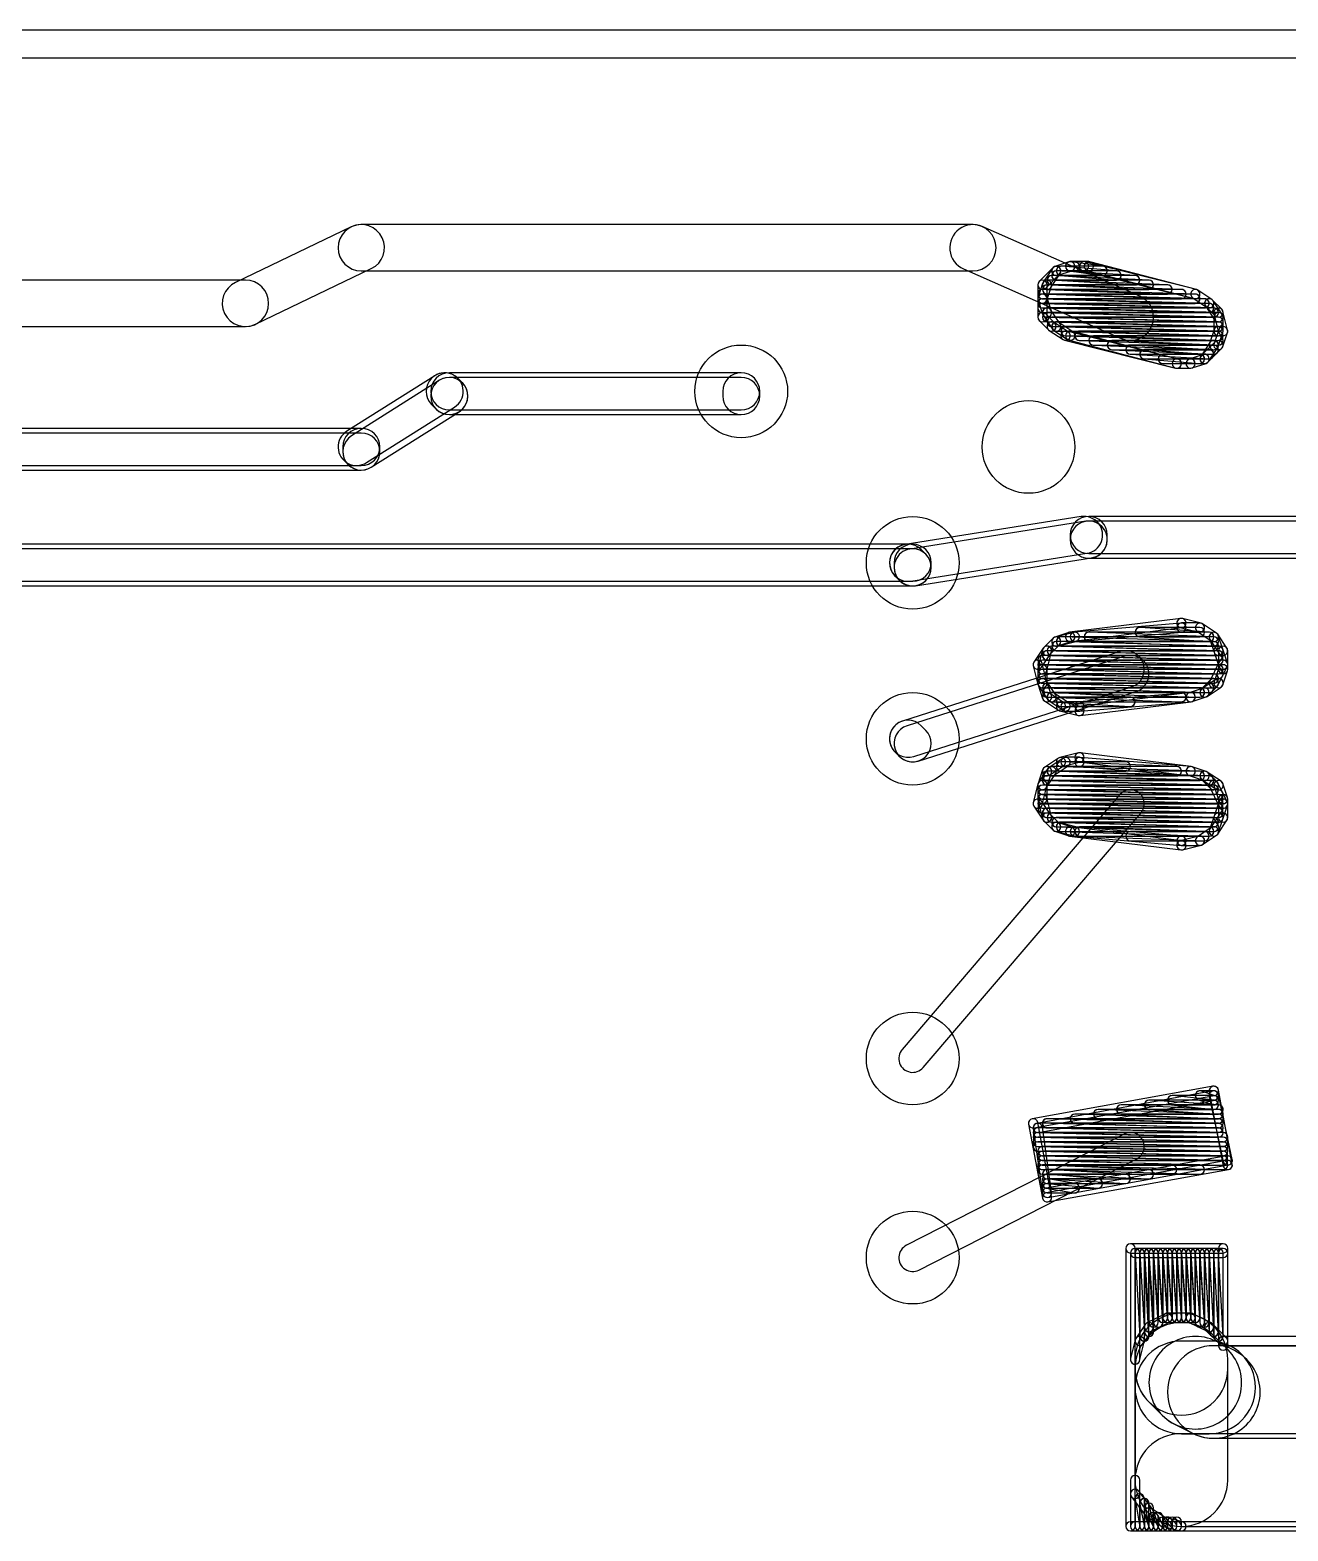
# Model space of a CAD drawing. Extents: x 2.7 to 76.1, y 3.1 to 47.6.
# Drawn here: x 47.87 to 54.76, y 29.2 to 37.43 of the extents above; entities that cross this region are included whole.
import ezdxf

# ---------------------------------------------------------------- set-up
doc = ezdxf.new("R2010")
doc.units = 0

msp = doc.modelspace()

# ---------------------------------------------------------------- linework, layer by layer
for points in [[(64.2874, 37.4301), (24.13, 37.4301, 1), (24.13, 37.27765), (64.2874, 37.27765, 1)], [(49.62743, 36.35079), (48.99243, 36.04599, 1), (49.102365, 35.816955), (49.737365, 36.121755, 1)], [(53.0352, 36.3633), (49.6824, 36.3633, 1), (49.6824, 36.10925), (53.0352, 36.10925, 1)], [(53.95007, 35.97149), (53.08647, 36.35249, 1), (52.983925, 36.120055), (53.847525, 35.739055, 1)], [(53.47442, 36.12725), (53.39822, 36.05105, 1), (53.434175, 36.015095), (53.510375, 36.091295, 1)], [(53.471245, 36.123375), (53.420445, 36.047175, 1), (53.46275, 36.01897), (53.51355, 36.09517, 1)], [(53.560555, 36.158795), (53.484355, 36.133395, 1), (53.50044, 36.08515), (53.57664, 36.11055, 1)], [(53.560555, 36.158795), (53.484355, 36.133395, 1), (53.50044, 36.08515), (53.57664, 36.11055, 1)], [(53.82471, 36.10921), (53.51991, 36.13461, 1), (53.515685, 36.083935), (53.820485, 36.058535, 1)], [(53.5178, 36.08385), (53.7464, 36.08385, 1), (53.7464, 36.1347), (53.5178, 36.1347, 1)], [(53.749995, 36.13444), (53.572195, 36.15984, 1), (53.565, 36.109505), (53.7428, 36.084105, 1)], [(53.5686, 36.10925), (53.594, 36.10925, 1), (53.594, 36.1601), (53.5686, 36.1601, 1)], [(53.6448, 36.1601), (53.5686, 36.1601, 1), (53.5686, 36.10925), (53.6448, 36.10925, 1)], [(53.6702, 36.1601), (53.5686, 36.1601, 1), (53.5686, 36.10925), (53.6702, 36.10925, 1)], [(54.260565, 36.00694), (53.650965, 36.15934, 1), (53.63863, 36.110005), (54.24823, 35.957605, 1)], [(54.260815, 36.006875), (53.676615, 36.159275, 1), (53.66378, 36.11007), (54.24798, 35.95767, 1)], [(49.0474, 36.0585), (46.99, 36.0585, 1), (46.99, 35.80445), (49.0474, 35.80445, 1)], [(53.417475, 36.041115), (53.392075, 35.964915, 1), (53.44032, 35.94883), (53.46572, 36.02503, 1)], [(53.390775, 36.033075), (53.390775, 35.956875, 1), (53.441625, 35.956875), (53.441625, 36.033075, 1)], [(54.102975, 36.03308), (53.442575, 36.05848, 1), (53.44062, 36.007665), (54.10102, 35.982265, 1)], [(53.4416, 36.00765), (54.0004, 36.00765, 1), (54.0004, 36.0585), (53.4416, 36.0585, 1)], [(54.001605, 36.05847), (53.468205, 36.08387, 1), (53.46579, 36.033075), (53.99919, 36.007675, 1)], [(53.467, 36.03305), (53.9242, 36.03305, 1), (53.9242, 36.0839), (53.467, 36.0839, 1)], [(53.92569, 36.083855), (53.49389, 36.109255, 1), (53.490905, 36.05849), (53.922705, 36.03309, 1)], [(53.4924, 36.05845), (53.8226, 36.05845, 1), (53.8226, 36.1093), (53.4924, 36.1093, 1)], [(53.392075, 35.94883), (53.417475, 35.87263, 1), (53.46572, 35.888715), (53.44032, 35.964915, 1)], [(54.25517, 35.982285), (53.41697, 36.007685, 1), (53.415425, 35.95686), (54.253625, 35.93146, 1)], [(53.4162, 35.95685), (54.1782, 35.95685, 1), (54.1782, 36.0077), (53.4162, 36.0077, 1)], [(53.4162, 35.93145), (54.2544, 35.93145, 1), (54.2544, 35.9823), (53.4162, 35.9823, 1)], [(53.390775, 35.956875), (53.390775, 35.855275, 1), (53.441625, 35.855275), (53.441625, 35.956875, 1)], [(54.305925, 35.956885), (53.416925, 35.982285, 1), (53.41547, 35.93146), (54.30447, 35.90606, 1)], [(53.4416, 35.98225), (54.102, 35.98225, 1), (54.102, 36.0331), (53.4416, 36.0331, 1)], [(54.179075, 36.00768), (53.442475, 36.03308, 1), (53.44072, 35.982265), (54.17732, 35.956865, 1)], [(54.3447, 35.952625), (54.2685, 36.003425, 1), (54.240295, 35.96112), (54.316495, 35.91032, 1)], [(54.3447, 35.952625), (54.2685, 36.003425, 1), (54.240295, 35.96112), (54.316495, 35.91032, 1)], [(54.331305, 35.93149), (53.416905, 35.95689, 1), (53.41549, 35.906055), (54.32989, 35.880655, 1)], [(54.356685, 35.90609), (53.416885, 35.93149, 1), (53.41551, 35.880655), (54.35531, 35.855255, 1)], [(53.4162, 35.90605), (54.3052, 35.90605, 1), (54.3052, 35.9569), (53.4162, 35.9569, 1)], [(53.4162, 35.88065), (54.3306, 35.88065, 1), (54.3306, 35.9315), (53.4162, 35.9315, 1)], [(54.382085, 35.88069), (53.442285, 35.90609, 1), (53.44091, 35.855255), (54.38071, 35.829855, 1)], [(53.4416, 35.85525), (54.356, 35.85525, 1), (54.356, 35.9061), (53.4416, 35.9061, 1)], [(53.420445, 35.86657), (53.471245, 35.79037, 1), (53.51355, 35.818575), (53.46275, 35.894775, 1)], [(54.399375, 35.89865), (54.348575, 35.94945, 1), (54.31262, 35.913495), (54.36342, 35.862695, 1)], [(54.40255, 35.869375), (54.35175, 35.945575, 1), (54.309445, 35.91737), (54.360245, 35.84117, 1)], [(54.431465, 35.78524), (54.406065, 35.88684, 1), (54.35673, 35.874505), (54.38213, 35.772905, 1)], [(53.39822, 35.837295), (53.44902, 35.786495, 1), (53.484975, 35.82245), (53.434175, 35.87325, 1)], [(54.382085, 35.85529), (53.442285, 35.88069, 1), (53.44091, 35.829855), (54.38071, 35.804455, 1)], [(53.4416, 35.82985), (54.3814, 35.82985, 1), (54.3814, 35.8807), (53.4416, 35.8807, 1)], [(54.3814, 35.8807), (53.4416, 35.8807, 1), (53.4416, 35.82985), (54.3814, 35.82985, 1)], [(53.4416, 35.82985), (54.3814, 35.82985, 1), (54.3814, 35.8807), (53.4416, 35.8807, 1)], [(54.382105, 35.82989), (53.467705, 35.85529, 1), (53.46629, 35.804455), (54.38069, 35.779055, 1)], [(53.467, 35.80445), (54.3814, 35.80445, 1), (54.3814, 35.8553), (53.467, 35.8553, 1)], [(53.452895, 35.78332), (53.529095, 35.73252, 1), (53.5573, 35.774825), (53.4811, 35.825625, 1)], [(53.4924, 35.77905), (54.3814, 35.77905, 1), (54.3814, 35.8299), (53.4924, 35.8299, 1)], [(54.382125, 35.804485), (53.493125, 35.829885, 1), (53.49167, 35.77906), (54.38067, 35.75366, 1)], [(53.478295, 35.78332), (53.554495, 35.73252, 1), (53.5827, 35.774825), (53.5065, 35.825625, 1)], [(54.38217, 35.779085), (53.54397, 35.804485, 1), (53.542425, 35.75366), (54.380625, 35.72826, 1)], [(53.5432, 35.75365), (54.3814, 35.75365, 1), (54.3814, 35.8045), (53.5432, 35.8045, 1)], [(54.38012, 35.69483), (54.40552, 35.77103, 1), (54.357275, 35.787115), (54.331875, 35.710915, 1)], [(54.40552, 35.69483), (54.43092, 35.77103, 1), (54.382675, 35.787115), (54.357275, 35.710915, 1)], [(54.406825, 35.779075), (54.406825, 35.855275, 1), (54.355975, 35.855275), (54.355975, 35.779075, 1)], [(53.53703, 35.729005), (54.14663, 35.576605, 1), (54.158965, 35.62594), (53.549365, 35.77834, 1)], [(53.56218, 35.72907), (54.14638, 35.57667, 1), (54.159215, 35.625875), (53.575015, 35.778275, 1)], [(54.382245, 35.753685), (53.620245, 35.779085, 1), (53.61855, 35.72826), (54.38055, 35.70286, 1)], [(53.6194, 35.72825), (54.3814, 35.72825, 1), (54.3814, 35.7791), (53.6194, 35.7791, 1)], [(54.356975, 35.72828), (53.696575, 35.75368, 1), (53.69462, 35.702865), (54.35502, 35.677465, 1)], [(53.6956, 35.70285), (54.3814, 35.70285, 1), (54.3814, 35.7537), (53.6956, 35.7537, 1)], [(54.35715, 35.70287), (53.79835, 35.72827, 1), (53.796045, 35.677475), (54.354845, 35.652075, 1)], [(53.7972, 35.67745), (54.356, 35.67745, 1), (54.356, 35.7283), (53.7972, 35.7283, 1)], [(54.323175, 35.608695), (54.399375, 35.684895, 1), (54.36342, 35.72085), (54.28722, 35.64465, 1)], [(54.32635, 35.61257), (54.37715, 35.68877, 1), (54.334845, 35.716975), (54.284045, 35.640775, 1)], [(54.33209, 35.677455), (53.90029, 35.702855, 1), (53.897305, 35.65209), (54.329105, 35.62669, 1)], [(53.8988, 35.65205), (54.356, 35.65205, 1), (54.356, 35.7029), (53.8988, 35.7029, 1)], [(54.28191, 35.65201), (53.97711, 35.67741, 1), (53.972885, 35.626735), (54.277685, 35.601335, 1)], [(53.975, 35.62665), (54.3306, 35.62665, 1), (54.3306, 35.6775), (53.975, 35.6775, 1)], [(54.0766, 35.60125), (54.2798, 35.60125, 1), (54.2798, 35.6521), (54.0766, 35.6521, 1)], [(54.23704, 35.57715), (54.31324, 35.60255, 1), (54.297155, 35.650795), (54.220955, 35.625395, 1)], [(54.23704, 35.57715), (54.31324, 35.60255, 1), (54.297155, 35.650795), (54.220955, 35.625395, 1)], [(54.1528, 35.57585), (54.229, 35.57585, 1), (54.229, 35.6267), (54.1528, 35.6267, 1)], [(54.1528, 35.57585), (54.229, 35.57585, 1), (54.229, 35.6267), (54.1528, 35.6267, 1)], [(50.08533, 35.534795), (49.60273, 35.229995, 1), (49.711265, 35.05815), (50.193865, 35.36295, 1)], [(49.736665, 35.03275), (50.219265, 35.33755, 1), (50.11073, 35.509395), (49.62813, 35.204595, 1)], [(50.236855, 35.49533), (50.211455, 35.52073, 1), (50.06774, 35.377015), (50.09314, 35.351615, 1)], [(51.7652, 35.5505), (50.165, 35.5505, 1), (50.165, 35.34725), (51.7652, 35.34725, 1)], [(50.165, 35.32185), (51.7652, 35.32185, 1), (51.7652, 35.5251), (50.165, 35.5251, 1)], [(51.866825, 35.423475), (51.866825, 35.448875, 1), (51.663575, 35.448875), (51.663575, 35.423475, 1)], [(49.6824, 35.2457), (46.99, 35.2457, 1), (46.99, 35.04245), (49.6824, 35.04245, 1)], [(49.784025, 35.118675), (49.784025, 35.144075, 1), (49.580775, 35.144075), (49.580775, 35.118675, 1)], [(46.99, 35.01705), (49.6824, 35.01705, 1), (49.6824, 35.2203), (46.99, 35.2203, 1)], [(53.62895, 34.761855), (52.66375, 34.609455, 1), (52.695445, 34.40869), (53.660645, 34.56109, 1)], [(52.720845, 34.38329), (53.686045, 34.53569, 1), (53.65435, 34.736455), (52.68915, 34.584055, 1)], [(59.69, 34.7631), (53.6702, 34.7631, 1), (53.6702, 34.55985), (59.69, 34.55985, 1)], [(53.568575, 34.661475), (53.568575, 34.636075, 1), (53.771825, 34.636075), (53.771825, 34.661475, 1)], [(53.6702, 34.53445), (59.69, 34.53445, 1), (59.69, 34.7377), (53.6702, 34.7377, 1)], [(52.705, 34.6107), (47.4726, 34.6107, 1), (47.4726, 34.40745), (52.705, 34.40745, 1)], [(47.4726, 34.38205), (52.705, 34.38205, 1), (52.705, 34.5853), (47.4726, 34.5853, 1)], [(52.60774, 34.437215), (52.63314, 34.411815, 1), (52.776855, 34.55553), (52.751455, 34.58093, 1)], [(52.806625, 34.483675), (52.806625, 34.509075, 1), (52.603375, 34.509075), (52.603375, 34.483675, 1)], [(54.175045, 34.2041), (53.565445, 34.1279, 1), (53.57175, 34.077445), (54.18135, 34.153645, 1)], [(54.175995, 34.1788), (53.591795, 34.128, 1), (53.5962, 34.077345), (54.1804, 34.128145, 1)], [(54.33229, 34.12804), (53.95129, 34.15344, 1), (53.947905, 34.102705), (54.328905, 34.077305, 1)], [(53.9496, 34.10265), (54.2798, 34.10265, 1), (54.2798, 34.1535), (53.9496, 34.1535, 1)], [(54.285965, 34.17814), (54.184365, 34.20354, 1), (54.17203, 34.154205), (54.27363, 34.128805, 1)], [(54.2798, 34.1789), (54.1782, 34.1789, 1), (54.1782, 34.12805), (54.2798, 34.12805, 1)], [(54.3701, 34.123825), (54.2939, 34.174625, 1), (54.265695, 34.13232), (54.341895, 34.08152, 1)], [(54.3701, 34.123825), (54.2939, 34.174625, 1), (54.265695, 34.13232), (54.341895, 34.08152, 1)], [(53.47442, 34.09525), (53.42362, 34.04445, 1), (53.459575, 34.008495), (53.510375, 34.059295, 1)], [(53.47442, 34.09525), (53.42362, 34.04445, 1), (53.459575, 34.008495), (53.510375, 34.059295, 1)], [(53.560555, 34.126795), (53.484355, 34.101395, 1), (53.50044, 34.05315), (53.57664, 34.07855, 1)], [(53.58783, 34.12734), (53.48623, 34.10194, 1), (53.498565, 34.052605), (53.600165, 34.078005, 1)], [(53.4924, 34.02645), (54.356, 34.02645, 1), (54.356, 34.0773), (53.4924, 34.0773, 1)], [(54.382125, 34.051885), (53.493125, 34.077285, 1), (53.49167, 34.02646), (54.38067, 34.00106, 1)], [(54.35677, 34.077285), (53.51857, 34.102685, 1), (53.517025, 34.05186), (54.355225, 34.02646, 1)], [(53.5178, 34.05185), (54.356, 34.05185, 1), (54.356, 34.1027), (53.5178, 34.1027, 1)], [(54.35694, 34.10268), (53.67114, 34.12808, 1), (53.669255, 34.077265), (54.355055, 34.051865, 1)], [(53.6702, 34.07725), (54.3306, 34.07725, 1), (54.3306, 34.1281), (53.6702, 34.1281, 1)], [(54.40552, 34.034515), (54.38012, 34.110715, 1), (54.331875, 34.09463), (54.357275, 34.01843, 1)], [(54.42795, 34.040575), (54.37715, 34.116775, 1), (54.334845, 34.08857), (54.385645, 34.01237, 1)], [(53.8425, 34.021685), (52.6487, 33.640685, 1), (52.710495, 33.44706), (53.904295, 33.82806, 1)], [(52.735895, 33.42166), (53.929695, 33.80266, 1), (53.8679, 33.996285), (52.6741, 33.615285, 1)], [(53.420445, 34.040575), (53.369645, 33.964375, 1), (53.41195, 33.93617), (53.46275, 34.01237, 1)], [(53.41693, 34.03264), (53.39153, 33.93104, 1), (53.440865, 33.918705), (53.466265, 34.020305, 1)], [(54.40745, 33.97569), (53.41685, 34.00109, 1), (53.415545, 33.950255), (54.406145, 33.924855, 1)], [(53.4162, 33.95025), (54.3814, 33.95025, 1), (54.3814, 34.0011), (53.4162, 34.0011, 1)], [(54.3814, 34.0011), (53.4162, 34.0011, 1), (53.4162, 33.95025), (54.3814, 33.95025, 1)], [(53.4162, 33.95025), (54.3814, 33.95025, 1), (54.3814, 34.0011), (53.4162, 34.0011, 1)], [(54.382085, 34.00109), (53.442285, 34.02649, 1), (53.44091, 33.975655), (54.38071, 33.950255, 1)], [(53.4416, 33.97565), (54.3814, 33.97565, 1), (54.3814, 34.0265), (53.4416, 34.0265, 1)], [(54.382105, 34.02649), (53.467705, 34.05189, 1), (53.46629, 34.001055), (54.38069, 33.975655, 1)], [(53.467, 34.00105), (54.3814, 34.00105, 1), (54.3814, 34.0519), (53.467, 34.0519, 1)], [(54.43092, 33.958315), (54.40552, 34.034515, 1), (54.357275, 34.01843), (54.382675, 33.94223, 1)], [(54.432225, 33.924875), (54.432225, 34.026475, 1), (54.381375, 34.026475), (54.381375, 33.924875, 1)], [(53.36613, 33.944105), (53.39153, 33.842505, 1), (53.440865, 33.85484), (53.415465, 33.95644, 1)], [(54.382065, 33.95029), (53.416865, 33.97569, 1), (53.41553, 33.924855), (54.38073, 33.899455, 1)], [(54.382065, 33.92489), (53.416865, 33.95029, 1), (53.41553, 33.899455), (54.38073, 33.874055, 1)], [(54.356685, 33.89949), (53.416885, 33.92489, 1), (53.41551, 33.874055), (54.35531, 33.848655, 1)], [(53.4162, 33.92485), (54.4068, 33.92485, 1), (54.4068, 33.9757), (53.4162, 33.9757, 1)], [(53.4162, 33.89945), (54.3814, 33.89945, 1), (54.3814, 33.9503), (53.4162, 33.9503, 1)], [(53.390775, 33.924875), (53.390775, 33.848675, 1), (53.441625, 33.848675), (53.441625, 33.924875, 1)], [(53.4162, 33.87405), (54.3814, 33.87405, 1), (54.3814, 33.9249), (53.4162, 33.9249, 1)], [(54.37874, 33.8373), (54.42954, 33.9389, 1), (54.384055, 33.961645), (54.333255, 33.860045, 1)], [(54.40552, 33.84063), (54.43092, 33.91683, 1), (54.382675, 33.932915), (54.357275, 33.856715, 1)], [(54.331305, 33.84869), (53.416905, 33.87409, 1), (53.41549, 33.823255), (54.32989, 33.797855, 1)], [(53.392075, 33.84063), (53.417475, 33.76443, 1), (53.46572, 33.780515), (53.44032, 33.856715, 1)], [(54.356685, 33.87409), (53.416885, 33.89949, 1), (53.41551, 33.848655), (54.35531, 33.823255, 1)], [(53.4162, 33.84865), (54.356, 33.84865, 1), (54.356, 33.8995), (53.4162, 33.8995, 1)], [(53.4162, 33.82325), (54.356, 33.82325, 1), (54.356, 33.8741), (53.4162, 33.8741, 1)], [(53.395045, 33.83457), (53.445845, 33.75837, 1), (53.48815, 33.786575), (53.43735, 33.862775, 1)], [(54.28057, 33.823285), (53.44237, 33.848685, 1), (53.440825, 33.79786), (54.279025, 33.77246, 1)], [(53.4416, 33.79785), (54.3306, 33.79785, 1), (54.3306, 33.8487), (53.4416, 33.8487, 1)], [(54.323175, 33.779895), (54.373975, 33.830695, 1), (54.33802, 33.86665), (54.28722, 33.81585, 1)], [(54.3193, 33.77672), (54.3955, 33.82752, 1), (54.367295, 33.869825), (54.291095, 33.819025, 1)], [(53.4416, 33.77245), (54.2798, 33.77245, 1), (54.2798, 33.8233), (53.4416, 33.8233, 1)], [(54.179075, 33.79788), (53.442475, 33.82328, 1), (53.44072, 33.772465), (54.17732, 33.747065, 1)], [(53.427495, 33.75132), (53.503695, 33.70052, 1), (53.5319, 33.742825), (53.4557, 33.793625, 1)], [(53.90029, 33.772455), (53.46849, 33.797855, 1), (53.465505, 33.74709), (53.897305, 33.72169, 1)], [(53.467, 33.74705), (54.1782, 33.74705, 1), (54.1782, 33.7979), (53.467, 33.7979, 1)], [(53.452895, 33.75132), (53.529095, 33.70052, 1), (53.5573, 33.742825), (53.4811, 33.793625, 1)], [(53.51163, 33.697005), (53.61323, 33.671605, 1), (53.625565, 33.72094), (53.523965, 33.74634, 1)], [(53.5178, 33.72165), (53.8988, 33.72165, 1), (53.8988, 33.7725), (53.5178, 33.7725, 1)], [(53.5432, 33.69625), (53.6194, 33.69625, 1), (53.6194, 33.7471), (53.5432, 33.7471, 1)], [(53.62151, 33.696335), (54.23111, 33.747135, 1), (54.226885, 33.79781), (53.617285, 33.74701, 1)], [(53.62255, 33.671045), (54.23215, 33.747245, 1), (54.225845, 33.7977), (53.616245, 33.7215, 1)], [(54.23704, 33.74835), (54.31324, 33.77375, 1), (54.297155, 33.821995), (54.220955, 33.796595, 1)], [(54.23704, 33.74835), (54.31324, 33.77375, 1), (54.297155, 33.821995), (54.220955, 33.796595, 1)], [(52.60774, 33.472015), (52.63314, 33.446615, 1), (52.776855, 33.59033), (52.751455, 33.61573, 1)], [(53.503695, 33.438025), (53.427495, 33.387225, 1), (53.4557, 33.34492), (53.5319, 33.39572, 1)], [(53.529095, 33.438025), (53.452895, 33.387225, 1), (53.4811, 33.34492), (53.5573, 33.39572, 1)], [(53.61323, 33.46694), (53.51163, 33.44154, 1), (53.523965, 33.392205), (53.625565, 33.417605, 1)], [(53.5178, 33.36605), (53.8734, 33.36605, 1), (53.8734, 33.4169), (53.5178, 33.4169, 1)], [(54.153815, 33.391475), (53.518815, 33.416875, 1), (53.51678, 33.36607), (54.15178, 33.34067, 1)], [(53.6194, 33.4423), (53.5432, 33.4423, 1), (53.5432, 33.39145), (53.6194, 33.39145, 1)], [(54.23111, 33.39141), (53.62151, 33.44221, 1), (53.617285, 33.391535), (54.226885, 33.340735, 1)], [(54.23215, 33.3913), (53.62255, 33.4675, 1), (53.616245, 33.417045), (54.225845, 33.340845, 1)], [(53.417475, 33.374115), (53.392075, 33.297915, 1), (53.44032, 33.28183), (53.46572, 33.35803, 1)], [(53.445845, 33.380175), (53.395045, 33.303975, 1), (53.43735, 33.27577), (53.48815, 33.35197, 1)], [(54.356705, 33.31529), (53.442305, 33.34069, 1), (53.44089, 33.289855), (54.35529, 33.264455, 1)], [(53.4416, 33.31525), (54.2798, 33.31525, 1), (54.2798, 33.3661), (53.4416, 33.3661, 1)], [(54.331325, 33.340685), (53.442325, 33.366085, 1), (53.44087, 33.31526), (54.32987, 33.28986, 1)], [(53.4416, 33.28985), (54.3306, 33.28985, 1), (54.3306, 33.3407), (53.4416, 33.3407, 1)], [(54.28059, 33.366085), (53.46779, 33.391485, 1), (53.466205, 33.34066), (54.279005, 33.31526, 1)], [(53.467, 33.34065), (54.1528, 33.34065, 1), (54.1528, 33.3915), (53.467, 33.3915, 1)], [(54.31324, 33.364795), (54.23704, 33.390195, 1), (54.220955, 33.34195), (54.297155, 33.31655, 1)], [(54.31324, 33.364795), (54.23704, 33.390195, 1), (54.220955, 33.34195), (54.297155, 33.31655, 1)], [(54.373975, 33.30785), (54.323175, 33.35865, 1), (54.28722, 33.322695), (54.33802, 33.271895, 1)], [(54.3955, 33.311025), (54.3193, 33.361825, 1), (54.291095, 33.31952), (54.367295, 33.26872, 1)], [(53.84085, 33.23779), (52.64705, 31.84079, 1), (52.762945, 31.741755), (53.956745, 33.138755, 1)], [(53.39153, 33.29604), (53.36613, 33.19444, 1), (53.415465, 33.182105), (53.440865, 33.283705, 1)], [(54.356685, 33.28989), (53.416885, 33.31529, 1), (53.41551, 33.264455), (54.35531, 33.239055, 1)], [(54.382065, 33.26449), (53.416865, 33.28989, 1), (53.41553, 33.239055), (54.38073, 33.213655, 1)], [(54.382065, 33.23909), (53.416865, 33.26449, 1), (53.41553, 33.213655), (54.38073, 33.188255, 1)], [(53.4162, 33.26445), (54.356, 33.26445, 1), (54.356, 33.3153), (53.4162, 33.3153, 1)], [(53.390775, 33.289875), (53.390775, 33.213675, 1), (53.441625, 33.213675), (53.441625, 33.289875, 1)], [(53.4162, 33.23905), (54.356, 33.23905, 1), (54.356, 33.2899), (53.4162, 33.2899, 1)], [(53.4162, 33.21365), (54.3814, 33.21365, 1), (54.3814, 33.2645), (53.4162, 33.2645, 1)], [(54.3814, 33.2645), (53.4162, 33.2645, 1), (53.4162, 33.21365), (54.3814, 33.21365, 1)], [(53.4162, 33.21365), (54.3814, 33.21365, 1), (54.3814, 33.2645), (53.4162, 33.2645, 1)], [(54.42954, 33.199645), (54.37874, 33.301245, 1), (54.333255, 33.2785), (54.384055, 33.1769, 1)], [(54.43092, 33.221715), (54.40552, 33.297915, 1), (54.357275, 33.28183), (54.382675, 33.20563, 1)], [(53.369645, 33.17417), (53.420445, 33.09797, 1), (53.46275, 33.126175), (53.41195, 33.202375, 1)], [(54.382065, 33.21369), (53.416865, 33.23909, 1), (53.41553, 33.188255), (54.38073, 33.162855, 1)], [(53.39153, 33.207505), (53.41693, 33.105905, 1), (53.466265, 33.11824), (53.440865, 33.21984, 1)], [(54.382065, 33.18829), (53.416865, 33.21369, 1), (53.41553, 33.162855), (54.38073, 33.137455, 1)], [(54.382065, 33.16289), (53.416865, 33.18829, 1), (53.41553, 33.137455), (54.38073, 33.112055, 1)], [(53.4162, 33.18825), (54.3814, 33.18825, 1), (54.3814, 33.2391), (53.4162, 33.2391, 1)], [(53.4162, 33.16285), (54.3814, 33.16285, 1), (54.3814, 33.2137), (53.4162, 33.2137, 1)], [(53.4162, 33.13745), (54.3814, 33.13745, 1), (54.3814, 33.1883), (53.4162, 33.1883, 1)], [(54.40552, 33.10403), (54.43092, 33.18023, 1), (54.382675, 33.196315), (54.357275, 33.120115, 1)], [(54.432225, 33.112075), (54.432225, 33.213675, 1), (54.381375, 33.213675), (54.381375, 33.112075, 1)], [(54.382085, 33.13749), (53.442285, 33.16289, 1), (53.44091, 33.112055), (54.38071, 33.086655, 1)], [(53.42362, 33.094095), (53.47442, 33.043295, 1), (53.510375, 33.07925), (53.459575, 33.13005, 1)], [(53.42362, 33.094095), (53.47442, 33.043295, 1), (53.510375, 33.07925), (53.459575, 33.13005, 1)], [(53.4416, 33.11205), (54.3814, 33.11205, 1), (54.3814, 33.1629), (53.4416, 33.1629, 1)], [(53.467, 33.08665), (54.3814, 33.08665, 1), (54.3814, 33.1375), (53.467, 33.1375, 1)], [(54.356725, 33.112085), (53.467725, 33.137485, 1), (53.46627, 33.08666), (54.35527, 33.06126, 1)], [(53.484355, 33.03715), (53.560555, 33.01175, 1), (53.57664, 33.059995), (53.50044, 33.085395, 1)], [(53.48623, 33.036605), (53.58783, 33.011205, 1), (53.600165, 33.06054), (53.498565, 33.08594, 1)], [(54.356745, 33.086685), (53.493145, 33.112085, 1), (53.49165, 33.06126), (54.35525, 33.03586, 1)], [(53.4924, 33.06125), (54.356, 33.06125, 1), (54.356, 33.1121), (53.4924, 33.1121, 1)], [(54.33139, 33.061285), (53.51859, 33.086685, 1), (53.517005, 33.03586), (54.329805, 33.01046, 1)], [(53.5178, 33.03585), (54.356, 33.03585, 1), (54.356, 33.0867), (53.5178, 33.0867, 1)], [(54.38012, 33.02783), (54.40552, 33.10403, 1), (54.357275, 33.120115), (54.331875, 33.043915, 1)], [(54.37715, 33.02177), (54.42795, 33.09797, 1), (54.385645, 33.126175), (54.334845, 33.049975, 1)], [(53.565445, 33.010645), (54.175045, 32.934445, 1), (54.18135, 32.9849), (53.57175, 33.0611, 1)], [(53.591795, 33.010545), (54.175995, 32.959745, 1), (54.1804, 33.0104), (53.5962, 33.0612, 1)], [(54.30614, 33.03588), (53.62034, 33.06128, 1), (53.618455, 33.010465), (54.304255, 32.985065, 1)], [(53.6194, 33.01045), (54.3306, 33.01045, 1), (54.3306, 33.0613), (53.6194, 33.0613, 1)], [(53.8988, 32.98505), (54.3052, 32.98505, 1), (54.3052, 33.0359), (53.8988, 33.0359, 1)], [(54.184365, 32.935005), (54.285965, 32.960405, 1), (54.27363, 33.00974), (54.17203, 32.98434, 1)], [(54.1782, 32.95965), (54.2798, 32.95965, 1), (54.2798, 33.0105), (54.1782, 33.0105, 1)], [(54.2939, 32.96392), (54.3701, 33.01472, 1), (54.341895, 33.057025), (54.265695, 33.006225, 1)], [(54.2939, 32.96392), (54.3701, 33.01472, 1), (54.341895, 33.057025), (54.265695, 33.006225, 1)], [(54.351505, 31.6385), (53.360905, 31.4607, 1), (53.36989, 31.410645), (54.36049, 31.588445, 1)], [(54.35139, 31.613075), (53.38619, 31.435275, 1), (53.395405, 31.38527), (54.360605, 31.56307, 1)], [(54.36404, 31.586795), (54.28784, 31.612195, 1), (54.271755, 31.56395), (54.347955, 31.53855, 1)], [(54.2798, 31.56265), (54.356, 31.56265, 1), (54.356, 31.6135), (54.2798, 31.6135, 1)], [(54.45706, 31.2378), (54.38086, 31.5934, 1), (54.331135, 31.582745), (54.407335, 31.227145, 1)], [(54.457185, 31.21176), (54.380985, 31.61816, 1), (54.33101, 31.608785), (54.40721, 31.202385, 1)], [(54.382605, 31.51187), (53.849205, 31.53727, 1), (53.84679, 31.486475), (54.38019, 31.461075, 1)], [(53.848, 31.48645), (54.3814, 31.48645, 1), (54.3814, 31.5373), (53.848, 31.5373, 1)], [(54.38309, 31.53724), (54.00209, 31.56264, 1), (53.998705, 31.511905), (54.379705, 31.486505, 1)], [(54.0004, 31.51185), (54.356, 31.51185, 1), (54.356, 31.5627), (54.0004, 31.5627, 1)], [(54.1274, 31.53725), (54.356, 31.53725, 1), (54.356, 31.5881), (54.1274, 31.5881, 1)], [(54.358805, 31.56254), (54.130205, 31.58794, 1), (54.12459, 31.537405), (54.35319, 31.512005, 1)], [(53.34041, 31.430985), (53.41661, 31.024585, 1), (53.466585, 31.03396), (53.390385, 31.44036, 1)], [(54.382085, 31.43569), (53.442285, 31.46109, 1), (53.44091, 31.410255), (54.38071, 31.384855, 1)], [(53.4416, 31.41025), (54.3814, 31.41025, 1), (54.3814, 31.4611), (53.4416, 31.4611, 1)], [(54.382215, 31.461085), (53.594815, 31.486485, 1), (53.59318, 31.43566), (54.38058, 31.41026, 1)], [(53.594, 31.43565), (54.3814, 31.43565, 1), (54.3814, 31.4865), (53.594, 31.4865, 1)], [(54.382375, 31.48648), (53.721975, 31.51188, 1), (53.72002, 31.461065), (54.38042, 31.435665, 1)], [(53.721, 31.46105), (54.3814, 31.46105, 1), (54.3814, 31.5119), (53.721, 31.5119, 1)], [(53.86413, 31.37656), (52.67033, 30.76696, 1), (52.739665, 30.631185), (53.933465, 31.240785, 1)], [(54.38205, 31.41029), (53.39145, 31.43569, 1), (53.390145, 31.384855), (54.380745, 31.359455, 1)], [(54.407435, 31.38489), (53.391435, 31.41029, 1), (53.39016, 31.359455), (54.40616, 31.334055, 1)], [(54.407435, 31.35949), (53.391435, 31.38489, 1), (53.39016, 31.334055), (54.40616, 31.308655, 1)], [(54.407435, 31.33409), (53.391435, 31.35949, 1), (53.39016, 31.308655), (54.40616, 31.283255, 1)], [(53.36563, 31.406675), (53.41643, 31.051075, 1), (53.466765, 31.05827), (53.415965, 31.41387, 1)], [(53.3908, 31.38485), (54.3814, 31.38485, 1), (54.3814, 31.4357), (53.3908, 31.4357, 1)], [(53.3908, 31.35945), (54.3814, 31.35945, 1), (54.3814, 31.4103), (53.3908, 31.4103, 1)], [(53.3908, 31.33405), (54.4068, 31.33405, 1), (54.4068, 31.3849), (53.3908, 31.3849, 1)], [(53.3908, 31.30865), (54.4068, 31.30865, 1), (54.4068, 31.3595), (53.3908, 31.3595, 1)], [(54.407435, 31.30869), (53.391435, 31.33409, 1), (53.39016, 31.283255), (54.40616, 31.257855, 1)], [(53.3908, 31.28325), (54.4068, 31.28325, 1), (54.4068, 31.3341), (53.3908, 31.3341, 1)], [(54.40745, 31.28329), (53.41685, 31.30869, 1), (53.415545, 31.257855), (54.406145, 31.232455, 1)], [(54.40745, 31.25789), (53.41685, 31.28329, 1), (53.415545, 31.232455), (54.406145, 31.207055, 1)], [(53.4162, 31.25785), (54.4068, 31.25785, 1), (54.4068, 31.3087), (53.4162, 31.3087, 1)], [(53.4162, 31.23245), (54.4068, 31.23245, 1), (54.4068, 31.2833), (53.4162, 31.2833, 1)], [(54.0015, 31.181675), (53.4173, 31.207075, 1), (53.415095, 31.15627), (53.999295, 31.13087, 1)], [(54.40745, 31.23249), (53.41685, 31.25789, 1), (53.415545, 31.207055), (54.406145, 31.181655, 1)], [(54.280545, 31.207085), (53.416945, 31.232485, 1), (53.41545, 31.18166), (54.27905, 31.15626, 1)], [(53.4162, 31.20705), (54.4068, 31.20705, 1), (54.4068, 31.2579), (53.4162, 31.2579, 1)], [(53.4162, 31.18165), (54.4068, 31.18165, 1), (54.4068, 31.2325), (53.4162, 31.2325, 1)], [(53.4162, 31.15625), (54.1274, 31.15625, 1), (54.1274, 31.2071), (53.4162, 31.2071, 1)], [(54.1274, 31.2071), (53.4162, 31.2071, 1), (53.4162, 31.15625), (54.1274, 31.15625, 1)], [(53.4162, 31.15625), (54.2798, 31.15625, 1), (54.2798, 31.2071), (53.4162, 31.2071, 1)], [(53.44609, 31.029645), (54.43669, 31.207445, 1), (54.427705, 31.2575), (53.437105, 31.0797, 1)], [(53.44609, 31.004245), (54.43669, 31.182045, 1), (54.427705, 31.2321), (53.437105, 31.0543, 1)], [(53.87489, 31.156255), (53.44309, 31.181655, 1), (53.440105, 31.13089), (53.871905, 31.10549, 1)], [(53.7233, 31.130795), (53.4439, 31.156195, 1), (53.439295, 31.10555), (53.718695, 31.08015, 1)], [(53.598175, 31.10515), (53.445775, 31.13055, 1), (53.43742, 31.080395), (53.58982, 31.054995, 1)], [(53.4416, 31.13085), (54.0004, 31.13085, 1), (54.0004, 31.1817), (53.4416, 31.1817, 1)], [(53.4416, 31.10545), (53.8734, 31.10545, 1), (53.8734, 31.1563), (53.4416, 31.1563, 1)], [(53.4416, 31.08005), (53.721, 31.08005, 1), (53.721, 31.1309), (53.4416, 31.1309, 1)], [(53.4416, 31.05465), (53.594, 31.05465, 1), (53.594, 31.1055), (53.4416, 31.1055, 1)], [(54.4068, 30.7753), (53.8988, 30.7753, 1), (53.8988, 30.72445), (54.4068, 30.72445, 1)], [(53.873375, 30.749875), (53.873375, 29.225875, 1), (53.924225, 29.225875), (53.924225, 30.749875, 1)], [(54.4068, 30.7499), (53.9242, 30.7499, 1), (53.9242, 30.69905), (54.4068, 30.69905, 1)], [(53.898775, 30.724475), (53.898775, 30.140275, 1), (53.949625, 30.140275), (53.949625, 30.724475, 1)], [(53.92421, 30.72306), (53.94961, 30.26586, 1), (54.000385, 30.268685), (53.974985, 30.725885, 1)], [(53.975025, 30.241875), (53.975025, 30.724475, 1), (53.924175, 30.724475), (53.924175, 30.241875, 1)], [(53.949615, 30.72298), (53.975015, 30.29118, 1), (54.02578, 30.294165), (54.00038, 30.725965, 1)], [(54.000425, 30.267275), (54.000425, 30.724475, 1), (53.949575, 30.724475), (53.949575, 30.267275, 1)], [(53.97503, 30.72278), (54.00043, 30.34178, 1), (54.051165, 30.345165), (54.025765, 30.726165, 1)], [(54.025825, 30.292675), (54.025825, 30.724475, 1), (53.974975, 30.724475), (53.974975, 30.292675, 1)], [(53.974975, 30.724475), (53.974975, 30.318075, 1), (54.025825, 30.318075), (54.025825, 30.724475, 1)], [(54.025825, 30.318075), (54.025825, 30.724475, 1), (53.974975, 30.724475), (53.974975, 30.318075, 1)], [(54.00043, 30.72278), (54.02583, 30.34178, 1), (54.076565, 30.345165), (54.051165, 30.726165, 1)], [(54.051225, 30.343475), (54.051225, 30.724475, 1), (54.000375, 30.724475), (54.000375, 30.343475, 1)], [(54.025835, 30.72266), (54.051235, 30.36706, 1), (54.10196, 30.370685), (54.07656, 30.726285, 1)], [(54.076625, 30.343475), (54.076625, 30.724475, 1), (54.025775, 30.724475), (54.025775, 30.343475, 1)], [(54.051235, 30.72266), (54.076635, 30.36706, 1), (54.12736, 30.370685), (54.10196, 30.726285, 1)], [(54.102025, 30.368875), (54.102025, 30.724475, 1), (54.051175, 30.724475), (54.051175, 30.368875, 1)], [(54.076635, 30.72266), (54.102035, 30.36706, 1), (54.15276, 30.370685), (54.12736, 30.726285, 1)], [(54.127425, 30.368875), (54.127425, 30.724475, 1), (54.076575, 30.724475), (54.076575, 30.368875, 1)], [(54.102035, 30.72266), (54.127435, 30.36706, 1), (54.17816, 30.370685), (54.15276, 30.726285, 1)], [(54.152825, 30.368875), (54.152825, 30.724475, 1), (54.101975, 30.724475), (54.101975, 30.368875, 1)], [(54.127435, 30.72266), (54.152835, 30.36706, 1), (54.20356, 30.370685), (54.17816, 30.726285, 1)], [(54.178225, 30.368875), (54.178225, 30.724475, 1), (54.127375, 30.724475), (54.127375, 30.368875, 1)], [(54.152835, 30.72266), (54.178235, 30.36706, 1), (54.22896, 30.370685), (54.20356, 30.726285, 1)], [(54.203625, 30.368875), (54.203625, 30.724475, 1), (54.152775, 30.724475), (54.152775, 30.368875, 1)], [(54.178235, 30.72266), (54.203635, 30.36706, 1), (54.25436, 30.370685), (54.22896, 30.726285, 1)], [(54.229025, 30.368875), (54.229025, 30.724475, 1), (54.178175, 30.724475), (54.178175, 30.368875, 1)], [(54.203635, 30.72266), (54.229035, 30.36706, 1), (54.27976, 30.370685), (54.25436, 30.726285, 1)], [(54.254425, 30.368875), (54.254425, 30.724475, 1), (54.203575, 30.724475), (54.203575, 30.368875, 1)], [(54.22903, 30.72278), (54.25443, 30.34178, 1), (54.305165, 30.345165), (54.279765, 30.726165, 1)], [(54.279825, 30.368875), (54.279825, 30.724475, 1), (54.228975, 30.724475), (54.228975, 30.368875, 1)], [(54.25443, 30.72278), (54.27983, 30.34178, 1), (54.330565, 30.345165), (54.305165, 30.726165, 1)], [(54.305225, 30.343475), (54.305225, 30.724475, 1), (54.254375, 30.724475), (54.254375, 30.343475, 1)], [(54.27982, 30.722885), (54.30522, 30.316485, 1), (54.355975, 30.31966), (54.330575, 30.72606, 1)], [(54.330625, 30.343475), (54.330625, 30.724475, 1), (54.279775, 30.724475), (54.279775, 30.343475, 1)], [(54.305215, 30.72298), (54.330615, 30.29118, 1), (54.38138, 30.294165), (54.35598, 30.725965, 1)], [(54.356025, 30.318075), (54.356025, 30.724475, 1), (54.305175, 30.724475), (54.305175, 30.318075, 1)], [(54.33061, 30.72306), (54.35601, 30.26586, 1), (54.406785, 30.268685), (54.381385, 30.725885, 1)], [(54.381425, 30.292675), (54.381425, 30.724475, 1), (54.330575, 30.724475), (54.330575, 30.292675, 1)], [(54.406825, 30.267275), (54.406825, 30.724475, 1), (54.355975, 30.724475), (54.355975, 30.267275, 1)], [(54.432225, 30.241875), (54.432225, 30.749875, 1), (54.381375, 30.749875), (54.381375, 30.241875, 1)], [(54.432225, 30.241875), (54.432225, 30.724475, 1), (54.381375, 30.724475), (54.381375, 30.241875, 1)], [(54.432225, 30.241875), (54.432225, 30.724475, 1), (54.381375, 30.724475), (54.381375, 30.241875, 1)], [(54.432225, 30.089475), (54.432225, 30.140275, 1), (53.924175, 30.140275), (53.924175, 30.089475, 1)], [(53.924175, 30.140275), (53.924175, 29.479875, 1), (54.432225, 29.479875), (54.432225, 30.140275, 1)], [(54.01177, 30.29533), (54.11337, 30.34613, 1), (54.090625, 30.391615), (53.989025, 30.340815, 1)], [(54.102, 30.34345), (54.229, 30.34345, 1), (54.229, 30.3943), (54.102, 30.3943, 1)], [(54.217625, 30.34613), (54.319225, 30.29533, 1), (54.34197, 30.340815), (54.24037, 30.391615, 1)], [(54.43402, 30.192895), (54.35782, 30.269095, 1), (53.998575, 29.90985), (54.074775, 29.83365, 1)], [(53.97075, 30.22777), (54.02155, 30.30397, 1), (53.979245, 30.332175), (53.928445, 30.255975, 1)], [(54.31262, 30.300095), (54.38882, 30.223895, 1), (54.424775, 30.25985), (54.348575, 30.33605, 1)], [(53.948865, 30.134105), (53.974265, 30.235705, 1), (53.92493, 30.24804), (53.89953, 30.14644, 1)], [(54.1782, 29.73385), (54.3306, 29.73385, 1), (54.3306, 30.2419), (54.1782, 30.2419, 1)], [(54.4696, 30.18968), (54.368, 30.24048, 1), (54.140795, 29.786065), (54.242395, 29.735265, 1)], [(56.1848, 30.2165), (54.356, 30.2165, 1), (54.356, 29.70845), (56.1848, 29.70845, 1)], [(54.432225, 30.216475), (54.432225, 30.241875, 1), (54.381375, 30.241875), (54.381375, 30.216475, 1)], [(54.381375, 30.241875), (54.381375, 30.216475, 1), (54.432225, 30.216475), (54.432225, 30.241875, 1)], [(56.4388, 30.2673), (54.4068, 30.2673, 1), (54.4068, 30.21645), (56.4388, 30.21645, 1)], [(54.1782, 29.22585), (56.1848, 29.22585, 1), (56.1848, 29.7339), (54.1782, 29.7339, 1)], [(53.949625, 29.403675), (53.949625, 29.479875, 1), (53.898775, 29.479875), (53.898775, 29.403675, 1)], [(53.898775, 29.479875), (53.898775, 29.225875, 1), (53.949625, 29.225875), (53.949625, 29.479875, 1)], [(54.02074, 29.31733), (53.94454, 29.41893, 1), (53.90386, 29.38842), (53.98006, 29.28682, 1)], [(53.92452, 29.374095), (53.94992, 29.221695, 1), (54.000075, 29.23005), (53.974675, 29.38245, 1)], [(53.975025, 29.225875), (53.975025, 29.378275, 1), (53.924175, 29.378275), (53.924175, 29.225875, 1)], [(53.950065, 29.347885), (53.975465, 29.220885, 1), (54.02533, 29.23086), (53.99993, 29.35786, 1)], [(54.000425, 29.225875), (54.000425, 29.352875, 1), (53.949575, 29.352875), (53.949575, 29.225875, 1)], [(53.976275, 29.29403), (54.001675, 29.21783, 1), (54.04992, 29.233915), (54.02452, 29.310115, 1)], [(54.025825, 29.225875), (54.025825, 29.327475, 1), (53.974975, 29.327475), (53.974975, 29.225875, 1)], [(53.974975, 29.327475), (53.974975, 29.225875, 1), (54.025825, 29.225875), (54.025825, 29.327475, 1)], [(54.025825, 29.225875), (54.025825, 29.302075, 1), (53.974975, 29.302075), (53.974975, 29.225875, 1)], [(54.0907, 29.272425), (54.0145, 29.323225, 1), (53.986295, 29.28092), (54.062495, 29.23012, 1)], [(54.003055, 29.2653), (54.028455, 29.2145, 1), (54.07394, 29.237245), (54.04854, 29.288045, 1)], [(54.051225, 29.225875), (54.051225, 29.276675, 1), (54.000375, 29.276675), (54.000375, 29.225875, 1)], [(54.028455, 29.2653), (54.053855, 29.2145, 1), (54.09934, 29.237245), (54.07394, 29.288045, 1)], [(54.076625, 29.225875), (54.076625, 29.276675, 1), (54.025775, 29.276675), (54.025775, 29.225875, 1)], [(53.8988, 29.20045), (56.4388, 29.20045, 1), (56.4388, 29.2513), (53.8988, 29.2513, 1)], [(53.9242, 29.20045), (54.1782, 29.20045, 1), (54.1782, 29.2513), (53.9242, 29.2513, 1)], [(54.184365, 29.25054), (54.082765, 29.27594, 1), (54.07043, 29.226605), (54.17203, 29.201205, 1)], [(54.05862, 29.233295), (54.08402, 29.207895, 1), (54.119975, 29.24385), (54.094575, 29.26925, 1)], [(54.102025, 29.225875), (54.102025, 29.251275, 1), (54.051175, 29.251275), (54.051175, 29.225875, 1)], [(54.08402, 29.233295), (54.10942, 29.207895, 1), (54.145375, 29.24385), (54.119975, 29.26925, 1)], [(54.127425, 29.225875), (54.127425, 29.251275, 1), (54.076575, 29.251275), (54.076575, 29.225875, 1)], [(54.10942, 29.233295), (54.13482, 29.207895, 1), (54.170775, 29.24385), (54.145375, 29.26925, 1)], [(54.152825, 29.225875), (54.152825, 29.251275, 1), (54.101975, 29.251275), (54.101975, 29.225875, 1)], [(54.178225, 29.225875), (54.178225, 29.251275, 1), (54.127375, 29.251275), (54.127375, 29.225875, 1)]]:
    msp.add_lwpolyline(points, format="xyb", close=True)
for centre in [(51.7652, 35.448875), (53.34, 35.144075), (52.705, 34.509075), (52.705, 33.543875), (52.705, 31.791275), (52.705, 30.699075)]:
    msp.add_circle(centre, 0.254)

doc.saveas('drawing.dxf')
